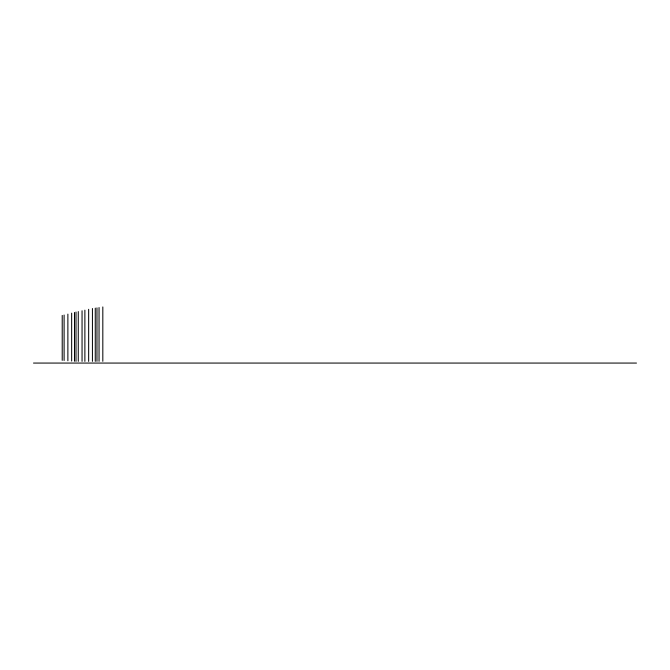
<?xml version="1.0" encoding="UTF-8"?>
<svg xmlns="http://www.w3.org/2000/svg" width="670" height="670" viewBox="0 0 670 670"><rect width="100%" height="100%" fill="white"/><g stroke="black" fill="none" stroke-linecap="round" stroke-linejoin="round"><path stroke-width="1" d="M33.5 363.065L636.483 363.065M102.82 306.935L102.82 361.306M99.043 307.53L99.043 361.339M96.966 307.882L96.966 361.348M95.266 308.133L95.266 361.365M92.435 308.518L92.435 361.348M88.658 309.305L88.658 361.398M84.881 310.16L84.881 361.39M82.05 310.754L82.05 361.373M78.273 311.567L78.273 361.348M76.003 312.027L76.003 361.381M74.496 312.48L74.496 361.239M71.657 313.15L71.657 361.046M67.879 314.113L67.879 360.778M64.102 315.026L64.102 360.502M62.218 315.419L62.218 360.385"/></g></svg>
